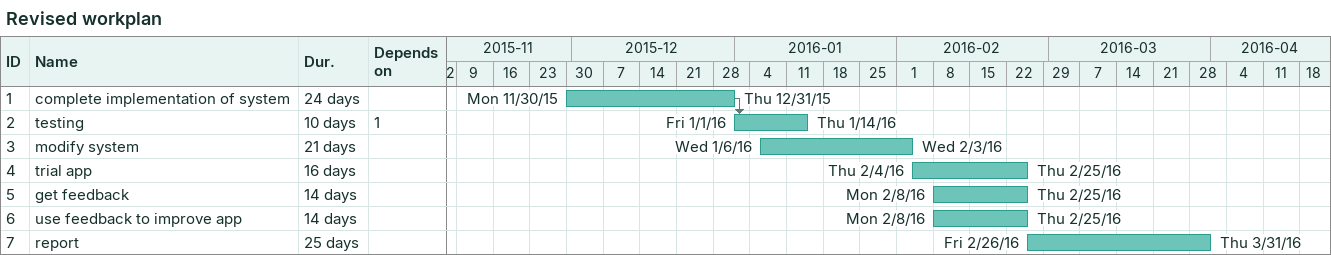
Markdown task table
Revised workplan

| ID | Task | Duration | Start | Finish | Predecessors |
|---|---|---|---|---|---|
| 1 | complete implementation of system | 24d | 2015-11-30 | 2015-12-31 |  |
| 2 | testing | 10d | 2016-01-01 | 2016-01-14 | 1 |
| 3 | modify system | 21d | 2016-01-06 | 2016-02-03 |  |
| 4 | trial app | 16d | 2016-02-04 | 2016-02-25 |  |
| 5 | get feedback | 14d | 2016-02-08 | 2016-02-25 |  |
| 6 | use feedback to improve app | 14d | 2016-02-08 | 2016-02-25 |  |
| 7 | report | 25d | 2016-02-26 | 2016-03-31 |  |
